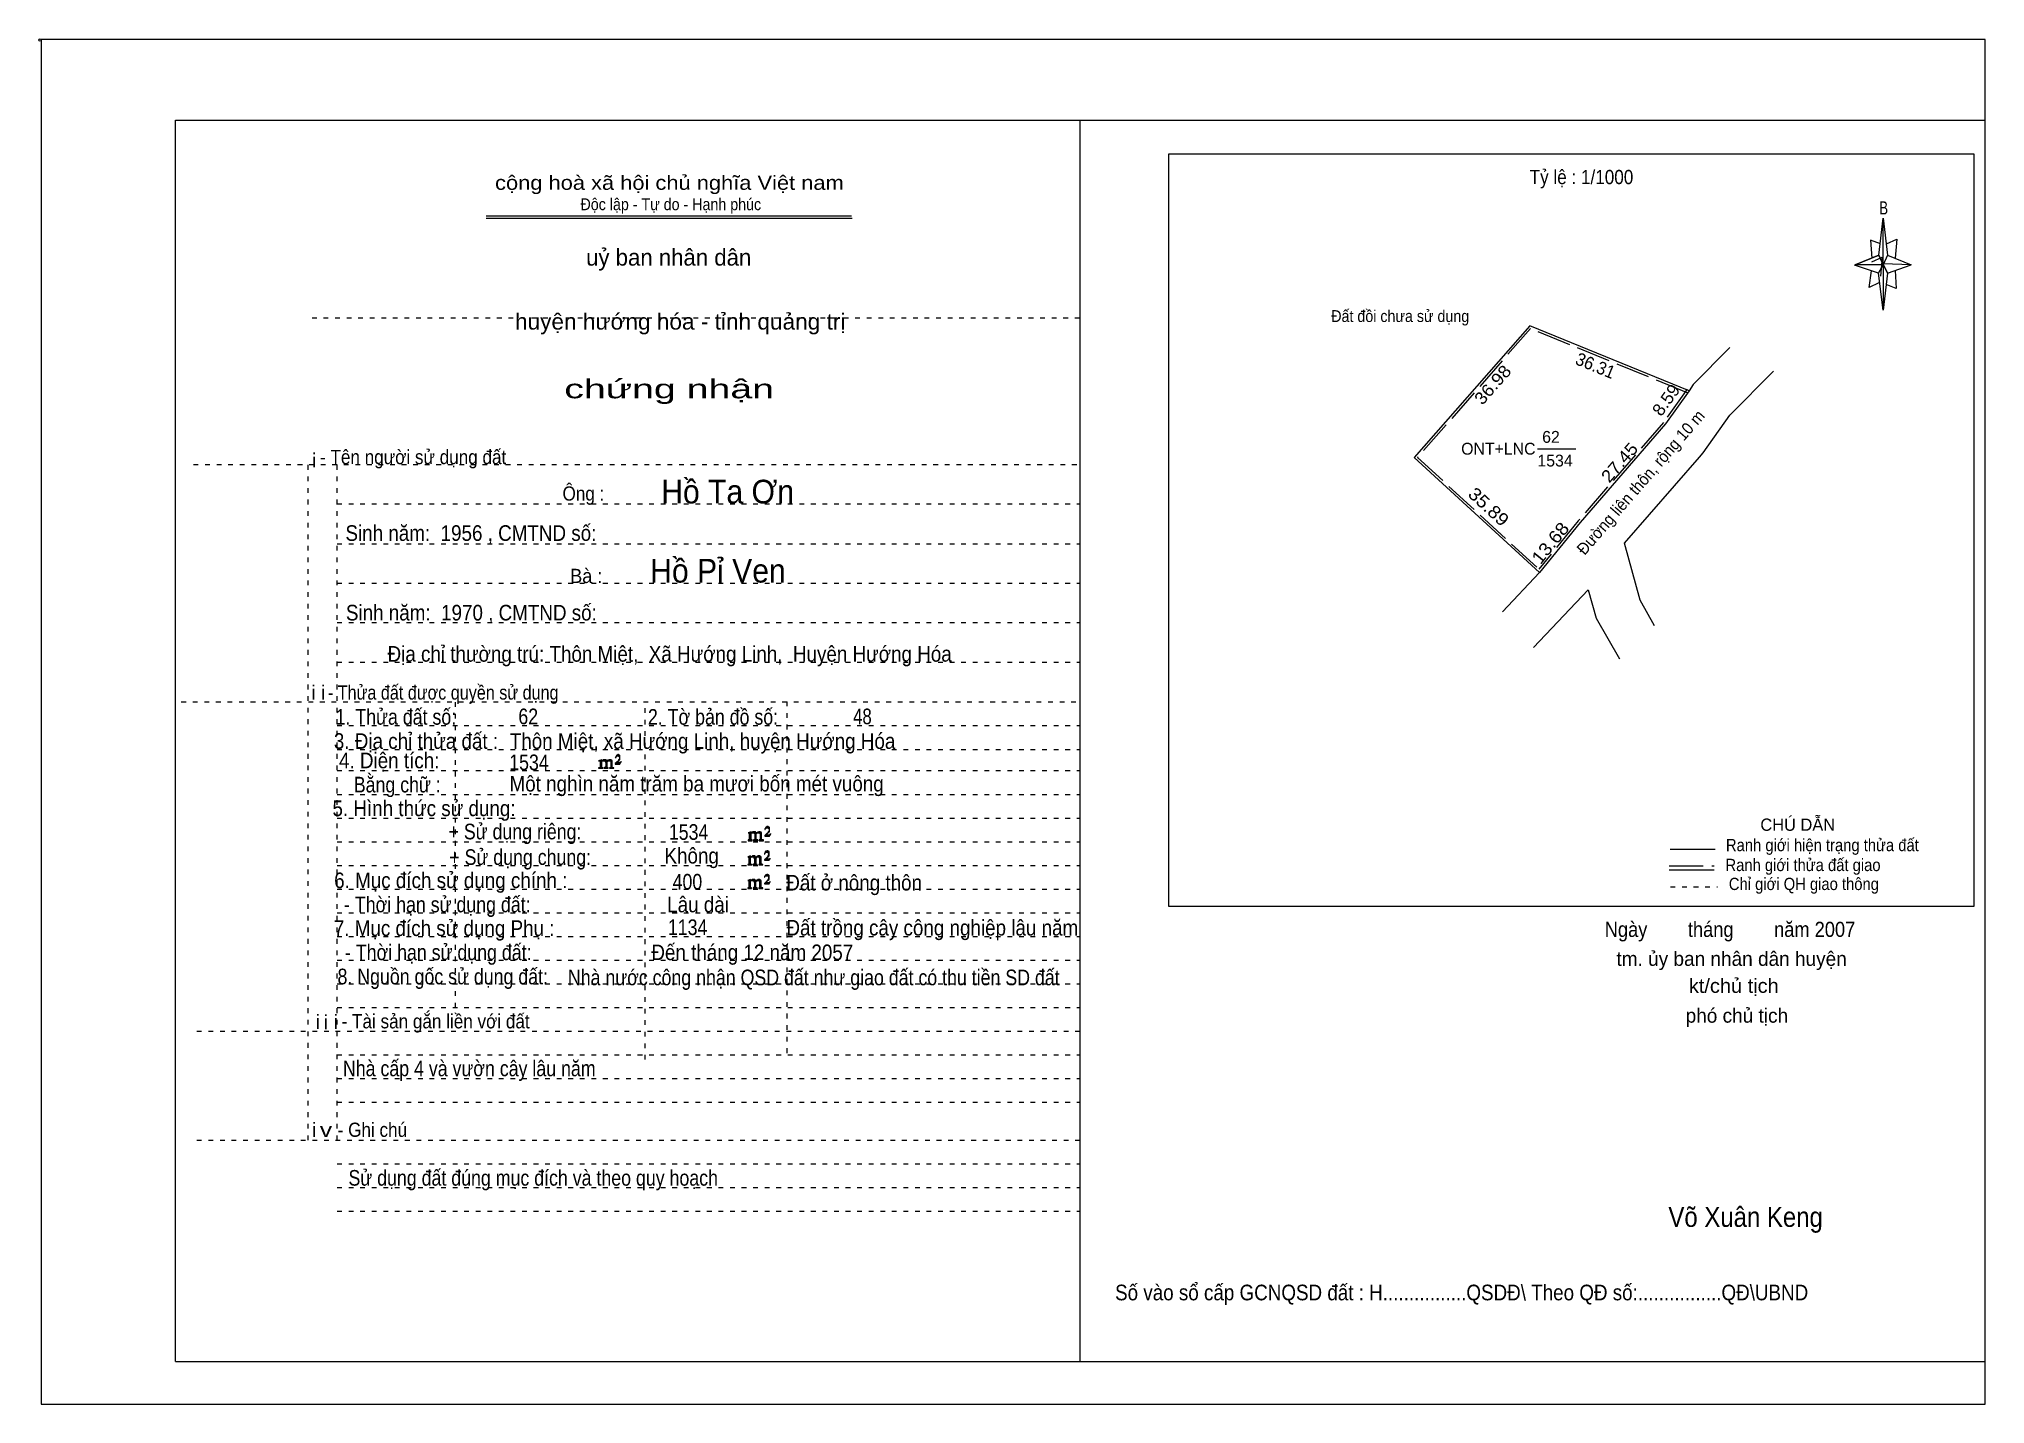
# Model space of a CAD drawing. Header units: centimetres. Extents: x -1.6 to 39.5, y -3.3 to 25.5.
import ezdxf
from ezdxf.enums import TextEntityAlignment as Align

# ---------------------------------------------------------------- set-up
doc = ezdxf.new("R2010")
doc.units = ezdxf.units.CM
doc.header["$LTSCALE"] = 0.12
doc.linetypes.add('DOTTED', pattern=[1.5, 0.3, -1.2])
doc.linetypes.add('LONG_DASHED', pattern=[7.5, 6, -1.5])
for name, color, linetype, lineweight in [('1', 7, 'DOTTED', 13), ('10', 7, 'Continuous', 13), ('13', 7, 'Continuous', 13), ('4', 7, 'Continuous', 13), ('5', 7, 'Continuous', 13), ('50', 7, 'Continuous', 13)]:
    doc.layers.add(name, color=color, linetype=linetype, lineweight=lineweight)
doc.layers.add('30', color=7, linetype='Continuous')

msp = doc.modelspace()

# ---------------------------------------------------------------- hatches: boundary and pattern name
at = {"layer": '50'}
for points in [[(10.27, 10.13), (10.27, 10.12), (10.27, 10.11), (10.25, 10.11), (10.24, 10.11), (10.24, 10.1), (10.33, 10.1), (10.33, 10.11), (10.32, 10.11), (10.31, 10.11), (10.31, 10.12), (10.31, 10.13), (10.31, 10.24), (10.31, 10.25), (10.32, 10.26), (10.34, 10.26), (10.35, 10.26), (10.36, 10.26), (10.37, 10.25), (10.39, 10.22), (10.39, 10.13), (10.37, 10.12), (10.37, 10.11), (10.36, 10.11), (10.35, 10.11), (10.35, 10.1), (10.44, 10.1), (10.44, 10.11), (10.43, 10.11), (10.42, 10.11), (10.42, 10.12), (10.42, 10.13), (10.42, 10.24), (10.44, 10.26), (10.45, 10.26), (10.46, 10.26), (10.49, 10.26), (10.49, 10.25), (10.5, 10.24), (10.5, 10.22), (10.5, 10.13), (10.5, 10.12), (10.49, 10.11), (10.49, 10.11), (10.47, 10.11), (10.47, 10.1), (10.56, 10.1), (10.56, 10.11), (10.55, 10.11), (10.54, 10.11), (10.53, 10.12), (10.53, 10.13), (10.53, 10.2), (10.53, 10.25), (10.53, 10.26), (10.52, 10.27), (10.5, 10.28), (10.47, 10.28), (10.46, 10.28), (10.44, 10.27), (10.41, 10.25), (10.41, 10.26), (10.4, 10.28), (10.39, 10.28), (10.37, 10.28), (10.35, 10.28), (10.34, 10.28), (10.32, 10.26), (10.31, 10.26), (10.31, 10.25), (10.31, 10.25), (10.31, 10.26), (10.31, 10.28), (10.24, 10.26), (10.24, 10.26), (10.25, 10.26), (10.27, 10.25), (10.27, 10.24), (10.27, 10.23)], [(10.69, 10.19), (10.72, 10.24), (10.72, 10.24), (10.71, 10.22), (10.69, 10.22), (10.68, 10.22), (10.63, 10.22), (10.66, 10.26), (10.67, 10.27), (10.69, 10.28), (10.69, 10.3), (10.69, 10.32), (10.69, 10.34), (10.69, 10.35), (10.69, 10.37), (10.68, 10.38), (10.67, 10.38), (10.66, 10.39), (10.65, 10.39), (10.63, 10.38), (10.63, 10.38), (10.62, 10.37), (10.61, 10.35), (10.59, 10.33), (10.61, 10.33), (10.61, 10.35), (10.62, 10.35), (10.63, 10.36), (10.65, 10.36), (10.66, 10.36), (10.67, 10.35), (10.68, 10.35), (10.68, 10.32), (10.68, 10.3), (10.66, 10.28), (10.66, 10.26), (10.65, 10.25), (10.59, 10.2), (10.59, 10.19)], [(13.42, 8.61), (13.42, 8.6), (13.42, 8.59), (13.41, 8.59), (13.4, 8.59), (13.4, 8.57), (13.48, 8.57), (13.48, 8.59), (13.47, 8.59), (13.46, 8.59), (13.46, 8.6), (13.46, 8.61), (13.46, 8.72), (13.46, 8.73), (13.47, 8.74), (13.5, 8.74), (13.51, 8.74), (13.52, 8.74), (13.53, 8.73), (13.54, 8.69), (13.54, 8.61), (13.53, 8.6), (13.53, 8.59), (13.52, 8.59), (13.51, 8.59), (13.51, 8.57), (13.6, 8.57), (13.6, 8.59), (13.58, 8.59), (13.57, 8.59), (13.57, 8.6), (13.57, 8.61), (13.57, 8.72), (13.6, 8.74), (13.61, 8.74), (13.62, 8.74), (13.64, 8.74), (13.64, 8.73), (13.65, 8.72), (13.65, 8.69), (13.65, 8.61), (13.65, 8.6), (13.64, 8.59), (13.64, 8.59), (13.63, 8.59), (13.63, 8.57), (13.72, 8.57), (13.72, 8.59), (13.7, 8.59), (13.69, 8.59), (13.68, 8.6), (13.68, 8.61), (13.68, 8.68), (13.68, 8.73), (13.68, 8.74), (13.67, 8.75), (13.65, 8.76), (13.63, 8.76), (13.62, 8.76), (13.6, 8.75), (13.56, 8.73), (13.56, 8.74), (13.55, 8.76), (13.54, 8.76), (13.53, 8.76), (13.51, 8.76), (13.5, 8.76), (13.47, 8.74), (13.46, 8.74), (13.46, 8.73), (13.46, 8.73), (13.46, 8.74), (13.46, 8.76), (13.4, 8.74), (13.4, 8.74), (13.41, 8.74), (13.42, 8.73), (13.42, 8.72), (13.42, 8.71)], [(13.85, 8.67), (13.87, 8.72), (13.87, 8.72), (13.86, 8.69), (13.85, 8.69), (13.84, 8.69), (13.78, 8.69), (13.82, 8.74), (13.83, 8.75), (13.85, 8.76), (13.85, 8.78), (13.85, 8.79), (13.85, 8.82), (13.85, 8.83), (13.85, 8.85), (13.84, 8.86), (13.83, 8.86), (13.82, 8.87), (13.8, 8.87), (13.78, 8.86), (13.78, 8.86), (13.77, 8.85), (13.76, 8.83), (13.75, 8.81), (13.76, 8.81), (13.76, 8.83), (13.77, 8.83), (13.78, 8.84), (13.8, 8.84), (13.82, 8.84), (13.83, 8.83), (13.84, 8.83), (13.84, 8.79), (13.84, 8.78), (13.82, 8.76), (13.82, 8.74), (13.8, 8.73), (13.75, 8.68), (13.75, 8.67)], [(13.41, 8.09), (13.41, 8.08), (13.41, 8.07), (13.4, 8.07), (13.39, 8.07), (13.39, 8.06), (13.48, 8.06), (13.48, 8.07), (13.47, 8.07), (13.45, 8.07), (13.45, 8.08), (13.45, 8.09), (13.45, 8.2), (13.45, 8.21), (13.47, 8.23), (13.49, 8.23), (13.5, 8.23), (13.51, 8.23), (13.52, 8.21), (13.53, 8.18), (13.53, 8.09), (13.52, 8.08), (13.52, 8.07), (13.51, 8.07), (13.5, 8.07), (13.5, 8.06), (13.59, 8.06), (13.59, 8.07), (13.58, 8.07), (13.57, 8.07), (13.57, 8.08), (13.57, 8.09), (13.57, 8.2), (13.59, 8.23), (13.6, 8.23), (13.61, 8.23), (13.63, 8.23), (13.63, 8.21), (13.64, 8.2), (13.64, 8.18), (13.64, 8.09), (13.64, 8.08), (13.63, 8.07), (13.63, 8.07), (13.62, 8.07), (13.62, 8.06), (13.71, 8.06), (13.71, 8.07), (13.7, 8.07), (13.69, 8.07), (13.67, 8.08), (13.67, 8.09), (13.67, 8.17), (13.67, 8.21), (13.67, 8.23), (13.66, 8.24), (13.64, 8.25), (13.62, 8.25), (13.61, 8.25), (13.59, 8.24), (13.55, 8.21), (13.55, 8.23), (13.54, 8.25), (13.53, 8.25), (13.52, 8.25), (13.5, 8.25), (13.49, 8.25), (13.47, 8.23), (13.45, 8.23), (13.45, 8.21), (13.45, 8.21), (13.45, 8.23), (13.45, 8.25), (13.39, 8.23), (13.39, 8.23), (13.4, 8.23), (13.41, 8.21), (13.41, 8.2), (13.41, 8.19)], [(13.84, 8.16), (13.86, 8.2), (13.86, 8.2), (13.85, 8.18), (13.84, 8.18), (13.83, 8.18), (13.77, 8.18), (13.81, 8.23), (13.82, 8.24), (13.84, 8.25), (13.84, 8.27), (13.84, 8.28), (13.84, 8.3), (13.84, 8.31), (13.84, 8.34), (13.83, 8.35), (13.82, 8.35), (13.81, 8.36), (13.8, 8.36), (13.77, 8.35), (13.77, 8.35), (13.76, 8.34), (13.75, 8.31), (13.74, 8.29), (13.75, 8.29), (13.75, 8.31), (13.76, 8.31), (13.77, 8.33), (13.8, 8.33), (13.81, 8.33), (13.82, 8.31), (13.83, 8.31), (13.83, 8.28), (13.83, 8.27), (13.81, 8.25), (13.81, 8.23), (13.8, 8.21), (13.74, 8.17), (13.74, 8.16)], [(13.84, 7.66), (13.86, 7.71), (13.86, 7.71), (13.85, 7.68), (13.84, 7.68), (13.83, 7.68), (13.77, 7.68), (13.81, 7.73), (13.82, 7.74), (13.84, 7.75), (13.84, 7.77), (13.84, 7.78), (13.84, 7.81), (13.84, 7.82), (13.84, 7.84), (13.83, 7.85), (13.82, 7.85), (13.81, 7.86), (13.79, 7.86), (13.77, 7.85), (13.77, 7.85), (13.76, 7.84), (13.75, 7.82), (13.74, 7.8), (13.75, 7.8), (13.75, 7.82), (13.76, 7.82), (13.77, 7.83), (13.79, 7.83), (13.81, 7.83), (13.82, 7.82), (13.83, 7.82), (13.83, 7.78), (13.83, 7.77), (13.81, 7.75), (13.81, 7.73), (13.79, 7.72), (13.74, 7.67), (13.74, 7.66)], [(13.41, 7.6), (13.41, 7.59), (13.41, 7.58), (13.4, 7.58), (13.39, 7.58), (13.39, 7.56), (13.47, 7.56), (13.47, 7.58), (13.46, 7.58), (13.45, 7.58), (13.45, 7.59), (13.45, 7.6), (13.45, 7.71), (13.45, 7.72), (13.46, 7.73), (13.49, 7.73), (13.5, 7.73), (13.51, 7.73), (13.52, 7.72), (13.53, 7.68), (13.53, 7.6), (13.52, 7.59), (13.52, 7.58), (13.51, 7.58), (13.5, 7.58), (13.5, 7.56), (13.59, 7.56), (13.59, 7.58), (13.57, 7.58), (13.56, 7.58), (13.56, 7.59), (13.56, 7.6), (13.56, 7.71), (13.59, 7.73), (13.6, 7.73), (13.61, 7.73), (13.63, 7.73), (13.63, 7.72), (13.64, 7.71), (13.64, 7.68), (13.64, 7.6), (13.64, 7.59), (13.63, 7.58), (13.63, 7.58), (13.62, 7.58), (13.62, 7.56), (13.71, 7.56), (13.71, 7.58), (13.69, 7.58), (13.68, 7.58), (13.67, 7.59), (13.67, 7.6), (13.67, 7.67), (13.67, 7.72), (13.67, 7.73), (13.66, 7.74), (13.64, 7.75), (13.62, 7.75), (13.61, 7.75), (13.59, 7.74), (13.55, 7.72), (13.55, 7.73), (13.54, 7.75), (13.53, 7.75), (13.52, 7.75), (13.5, 7.75), (13.49, 7.75), (13.46, 7.73), (13.45, 7.73), (13.45, 7.72), (13.45, 7.72), (13.45, 7.73), (13.45, 7.75), (13.39, 7.73), (13.39, 7.73), (13.4, 7.73), (13.41, 7.72), (13.41, 7.71), (13.41, 7.7)]]:
    msp.add_hatch(color=256, dxfattribs=at).paths.add_polyline_path(points)

# ---------------------------------------------------------------- linework, layer by layer
at = {"layer": '1', "linetype": 'Continuous'}
for p, q in [((1.31, -2.42), (1.31, 23.78)), ((1.31, 23.78), (39.51, 23.78)), ((20.41, -2.42), (20.41, 23.78)), ((39.51, -2.42), (39.51, 23.78)), ((7.87, 21.76), (15.58, 21.76)), ((7.87, 21.71), (15.59, 21.71)), ((37.26, 20.55), (36.75, 20.72)), ((1.31, -2.42), (39.51, -2.42))]:
    msp.add_line(p, q, dxfattribs=at)
at = {"layer": '1'}
for p, q in [((4.19, 19.61), (20.41, 19.61)), ((1.69, 16.51), (20.41, 16.51)), ((4.11, 2.25), (4.11, 16.51)), ((4.72, 2.25), (4.72, 16.51)), ((4.72, 15.68), (20.41, 15.68)), ((4.72, 14.84), (20.41, 14.84)), ((4.72, 14.01), (20.41, 14.01)), ((4.72, 13.18), (20.41, 13.18)), ((4.72, 12.34), (20.41, 12.34)), ((1.43, 11.5), (20.41, 11.5)), ((7.22, 5.05), (7.22, 11.5)), ((11.22, 3.95), (11.22, 11.5)), ((14.22, 4.09), (14.22, 11.5)), ((4.72, 11), (20.41, 11)), ((4.72, 10.5), (20.41, 10.5)), ((4.72, 10.05), (20.41, 10.05)), ((4.72, 9.55), (20.41, 9.55)), ((4.72, 9.05), (20.41, 9.05)), ((4.72, 8.55), (20.41, 8.55)), ((4.72, 8.05), (20.41, 8.05)), ((4.72, 7.55), (20.41, 7.55)), ((4.72, 7.05), (20.41, 7.05)), ((4.72, 6.55), (20.41, 6.55)), ((4.72, 6.05), (20.41, 6.05)), ((4.72, 5.55), (20.41, 5.55)), ((4.72, 5.05), (20.41, 5.05)), ((1.76, 4.55), (20.41, 4.55)), ((4.72, 4.05), (20.41, 4.05)), ((4.72, 3.55), (20.41, 3.55)), ((4.72, 3.05), (20.41, 3.05)), ((1.76, 2.25), (20.41, 2.25)), ((4.72, 1.75), (20.41, 1.75)), ((4.72, 1.25), (20.41, 1.25)), ((4.72, 0.75), (20.41, 0.75))]:
    msp.add_line(p, q, dxfattribs=at)
at = {"layer": '1', "linetype": 'Continuous'}
msp.add_lwpolyline([(-1.53, -3.32), (39.51, -3.32), (39.51, 25.48), (-1.53, 25.48)], close=True, dxfattribs=at)
msp.add_lwpolyline([(37.27, 20.35), (37.06, 20.25), (37.11, 20.6)], dxfattribs=at)
at = {"layer": '10'}
msp.add_line((30.1, 14.23), (29.32, 13.4), dxfattribs=at)
for points in [[(33.26, 18.07), (29.9, 19.44), (27.46, 16.66), (30.1, 14.23)], [(34.12, 18.98), (33.35, 18.2), (33.26, 18.07)], [(33.48, 16.67), (33.56, 16.76), (34.12, 17.55), (35.04, 18.48)], [(33.26, 18.07), (32.76, 17.37), (30.96, 15.29), (30.1, 14.23)], [(32.53, 13.11), (32.23, 13.65), (31.9, 14.85), (33.48, 16.67)], [(29.98, 12.65), (31.13, 13.87), (31.3, 13.27), (31.79, 12.41)]]:
    msp.add_lwpolyline(points, dxfattribs=at)
at = {"layer": '10', "linetype": 'LONG_DASHED'}
for points in [[(33.24, 18.02), (29.91, 19.38), (27.53, 16.66), (30.09, 14.3)], [(33.22, 18.1), (32.72, 17.4), (30.92, 15.32), (30.09, 14.3)]]:
    msp.add_lwpolyline(points, dxfattribs=at)
at = {"layer": '13'}
msp.add_line((30.06, 16.84), (30.87, 16.84), dxfattribs=at)
at = {"layer": '4'}
for p, q in [((32.86, 8.39), (33.81, 8.39)), ((32.84, 7.96), (33.79, 7.96))]:
    msp.add_line(p, q, dxfattribs=at)
at = {"layer": '4', "linetype": 'LONG_DASHED'}
msp.add_line((32.84, 8.04), (33.79, 8.04), dxfattribs=at)
at = {"layer": '4', "linetype": 'DOTTED'}
msp.add_line((32.87, 7.6), (33.86, 7.6), dxfattribs=at)
at = {"layer": '4'}
msp.add_lwpolyline([(22.28, 23.07), (39.27, 23.07), (39.27, 7.18), (22.28, 7.18)], close=True, dxfattribs=at)
msp.add_circle((-1.55, 25.47), 0.025, dxfattribs=at)
at = {"layer": '5'}
for p, q in [((37.27, 20.93), (37.36, 21.71)), ((37.45, 20.55), (37.36, 19.77)), ((37.45, 20.93), (37.95, 20.73)), ((37.61, 20.61), (37.63, 20.23)), ((37.63, 20.23), (37.42, 20.31))]:
    msp.add_line(p, q, dxfattribs=at)
for points in [[(37.36, 21.71), (37.45, 20.93), (37.36, 20.73)], [(37.36, 20.73), (36.77, 20.73), (37.27, 20.93), (37.45, 20.55), (37.95, 20.73), (37.36, 20.75)], [(37.36, 20.73), (37.36, 19.77), (37.26, 20.55)]]:
    msp.add_lwpolyline(points, close=True, dxfattribs=at)
for points in [[(37.3, 21.17), (37.09, 21.25), (37.12, 20.87)], [(37.43, 21.17), (37.65, 21.27), (37.61, 20.87)], [(37.36, 20.73), (37.27, 20.93), (36.77, 20.73)], [(37.12, 20.79), (37.34, 20.89), (37.3, 20.49)], [(37.36, 20.73), (37.45, 20.55), (37.95, 20.73)]]:
    msp.add_lwpolyline(points, dxfattribs=at)
at = {"layer": '50'}
for points in [[(10.27, 10.13), (10.27, 10.12), (10.27, 10.11), (10.25, 10.11), (10.24, 10.11), (10.24, 10.1), (10.33, 10.1), (10.33, 10.11), (10.32, 10.11), (10.31, 10.11), (10.31, 10.12), (10.31, 10.13), (10.31, 10.24), (10.31, 10.25), (10.32, 10.26), (10.34, 10.26), (10.35, 10.26), (10.36, 10.26), (10.37, 10.25), (10.39, 10.22), (10.39, 10.13), (10.37, 10.12), (10.37, 10.11), (10.36, 10.11), (10.35, 10.11), (10.35, 10.1), (10.44, 10.1), (10.44, 10.11), (10.43, 10.11), (10.42, 10.11), (10.42, 10.12), (10.42, 10.13), (10.42, 10.24), (10.44, 10.26), (10.45, 10.26), (10.46, 10.26), (10.49, 10.26), (10.49, 10.25), (10.5, 10.24), (10.5, 10.22), (10.5, 10.13), (10.5, 10.12), (10.49, 10.11), (10.49, 10.11), (10.47, 10.11), (10.47, 10.1), (10.56, 10.1), (10.56, 10.11), (10.55, 10.11), (10.54, 10.11), (10.53, 10.12), (10.53, 10.13), (10.53, 10.2), (10.53, 10.25), (10.53, 10.26), (10.52, 10.27), (10.5, 10.28), (10.47, 10.28), (10.46, 10.28), (10.44, 10.27), (10.41, 10.25), (10.41, 10.26), (10.4, 10.28), (10.39, 10.28), (10.37, 10.28), (10.35, 10.28), (10.34, 10.28), (10.32, 10.26), (10.31, 10.26), (10.31, 10.25), (10.31, 10.25), (10.31, 10.26), (10.31, 10.28), (10.24, 10.26), (10.24, 10.26), (10.25, 10.26), (10.27, 10.25), (10.27, 10.24), (10.27, 10.23)], [(10.69, 10.19), (10.72, 10.24), (10.72, 10.24), (10.71, 10.22), (10.69, 10.22), (10.68, 10.22), (10.63, 10.22), (10.66, 10.26), (10.67, 10.27), (10.69, 10.28), (10.69, 10.3), (10.69, 10.32), (10.69, 10.34), (10.69, 10.35), (10.69, 10.37), (10.68, 10.38), (10.67, 10.38), (10.66, 10.39), (10.65, 10.39), (10.63, 10.38), (10.63, 10.38), (10.62, 10.37), (10.61, 10.35), (10.59, 10.33), (10.61, 10.33), (10.61, 10.35), (10.62, 10.35), (10.63, 10.36), (10.65, 10.36), (10.66, 10.36), (10.67, 10.35), (10.68, 10.35), (10.68, 10.32), (10.68, 10.3), (10.66, 10.28), (10.66, 10.26), (10.65, 10.25), (10.59, 10.2), (10.59, 10.19)], [(13.42, 8.61), (13.42, 8.6), (13.42, 8.59), (13.41, 8.59), (13.4, 8.59), (13.4, 8.57), (13.48, 8.57), (13.48, 8.59), (13.47, 8.59), (13.46, 8.59), (13.46, 8.6), (13.46, 8.61), (13.46, 8.72), (13.46, 8.73), (13.47, 8.74), (13.5, 8.74), (13.51, 8.74), (13.52, 8.74), (13.53, 8.73), (13.54, 8.69), (13.54, 8.61), (13.53, 8.6), (13.53, 8.59), (13.52, 8.59), (13.51, 8.59), (13.51, 8.57), (13.6, 8.57), (13.6, 8.59), (13.58, 8.59), (13.57, 8.59), (13.57, 8.6), (13.57, 8.61), (13.57, 8.72), (13.6, 8.74), (13.61, 8.74), (13.62, 8.74), (13.64, 8.74), (13.64, 8.73), (13.65, 8.72), (13.65, 8.69), (13.65, 8.61), (13.65, 8.6), (13.64, 8.59), (13.64, 8.59), (13.63, 8.59), (13.63, 8.57), (13.72, 8.57), (13.72, 8.59), (13.7, 8.59), (13.69, 8.59), (13.68, 8.6), (13.68, 8.61), (13.68, 8.68), (13.68, 8.73), (13.68, 8.74), (13.67, 8.75), (13.65, 8.76), (13.63, 8.76), (13.62, 8.76), (13.6, 8.75), (13.56, 8.73), (13.56, 8.74), (13.55, 8.76), (13.54, 8.76), (13.53, 8.76), (13.51, 8.76), (13.5, 8.76), (13.47, 8.74), (13.46, 8.74), (13.46, 8.73), (13.46, 8.73), (13.46, 8.74), (13.46, 8.76), (13.4, 8.74), (13.4, 8.74), (13.41, 8.74), (13.42, 8.73), (13.42, 8.72), (13.42, 8.71)], [(13.85, 8.67), (13.87, 8.72), (13.87, 8.72), (13.86, 8.69), (13.85, 8.69), (13.84, 8.69), (13.78, 8.69), (13.82, 8.74), (13.83, 8.75), (13.85, 8.76), (13.85, 8.78), (13.85, 8.79), (13.85, 8.82), (13.85, 8.83), (13.85, 8.85), (13.84, 8.86), (13.83, 8.86), (13.82, 8.87), (13.8, 8.87), (13.78, 8.86), (13.78, 8.86), (13.77, 8.85), (13.76, 8.83), (13.75, 8.81), (13.76, 8.81), (13.76, 8.83), (13.77, 8.83), (13.78, 8.84), (13.8, 8.84), (13.82, 8.84), (13.83, 8.83), (13.84, 8.83), (13.84, 8.79), (13.84, 8.78), (13.82, 8.76), (13.82, 8.74), (13.8, 8.73), (13.75, 8.68), (13.75, 8.67)], [(13.41, 8.09), (13.41, 8.08), (13.41, 8.07), (13.4, 8.07), (13.39, 8.07), (13.39, 8.06), (13.48, 8.06), (13.48, 8.07), (13.47, 8.07), (13.45, 8.07), (13.45, 8.08), (13.45, 8.09), (13.45, 8.2), (13.45, 8.21), (13.47, 8.23), (13.49, 8.23), (13.5, 8.23), (13.51, 8.23), (13.52, 8.21), (13.53, 8.18), (13.53, 8.09), (13.52, 8.08), (13.52, 8.07), (13.51, 8.07), (13.5, 8.07), (13.5, 8.06), (13.59, 8.06), (13.59, 8.07), (13.58, 8.07), (13.57, 8.07), (13.57, 8.08), (13.57, 8.09), (13.57, 8.2), (13.59, 8.23), (13.6, 8.23), (13.61, 8.23), (13.63, 8.23), (13.63, 8.21), (13.64, 8.2), (13.64, 8.18), (13.64, 8.09), (13.64, 8.08), (13.63, 8.07), (13.63, 8.07), (13.62, 8.07), (13.62, 8.06), (13.71, 8.06), (13.71, 8.07), (13.7, 8.07), (13.69, 8.07), (13.67, 8.08), (13.67, 8.09), (13.67, 8.17), (13.67, 8.21), (13.67, 8.23), (13.66, 8.24), (13.64, 8.25), (13.62, 8.25), (13.61, 8.25), (13.59, 8.24), (13.55, 8.21), (13.55, 8.23), (13.54, 8.25), (13.53, 8.25), (13.52, 8.25), (13.5, 8.25), (13.49, 8.25), (13.47, 8.23), (13.45, 8.23), (13.45, 8.21), (13.45, 8.21), (13.45, 8.23), (13.45, 8.25), (13.39, 8.23), (13.39, 8.23), (13.4, 8.23), (13.41, 8.21), (13.41, 8.2), (13.41, 8.19)], [(13.84, 8.16), (13.86, 8.2), (13.86, 8.2), (13.85, 8.18), (13.84, 8.18), (13.83, 8.18), (13.77, 8.18), (13.81, 8.23), (13.82, 8.24), (13.84, 8.25), (13.84, 8.27), (13.84, 8.28), (13.84, 8.3), (13.84, 8.31), (13.84, 8.34), (13.83, 8.35), (13.82, 8.35), (13.81, 8.36), (13.8, 8.36), (13.77, 8.35), (13.77, 8.35), (13.76, 8.34), (13.75, 8.31), (13.74, 8.29), (13.75, 8.29), (13.75, 8.31), (13.76, 8.31), (13.77, 8.33), (13.8, 8.33), (13.81, 8.33), (13.82, 8.31), (13.83, 8.31), (13.83, 8.28), (13.83, 8.27), (13.81, 8.25), (13.81, 8.23), (13.8, 8.21), (13.74, 8.17), (13.74, 8.16)], [(13.84, 7.66), (13.86, 7.71), (13.86, 7.71), (13.85, 7.68), (13.84, 7.68), (13.83, 7.68), (13.77, 7.68), (13.81, 7.73), (13.82, 7.74), (13.84, 7.75), (13.84, 7.77), (13.84, 7.78), (13.84, 7.81), (13.84, 7.82), (13.84, 7.84), (13.83, 7.85), (13.82, 7.85), (13.81, 7.86), (13.79, 7.86), (13.77, 7.85), (13.77, 7.85), (13.76, 7.84), (13.75, 7.82), (13.74, 7.8), (13.75, 7.8), (13.75, 7.82), (13.76, 7.82), (13.77, 7.83), (13.79, 7.83), (13.81, 7.83), (13.82, 7.82), (13.83, 7.82), (13.83, 7.78), (13.83, 7.77), (13.81, 7.75), (13.81, 7.73), (13.79, 7.72), (13.74, 7.67), (13.74, 7.66)], [(13.41, 7.6), (13.41, 7.59), (13.41, 7.58), (13.4, 7.58), (13.39, 7.58), (13.39, 7.56), (13.47, 7.56), (13.47, 7.58), (13.46, 7.58), (13.45, 7.58), (13.45, 7.59), (13.45, 7.6), (13.45, 7.71), (13.45, 7.72), (13.46, 7.73), (13.49, 7.73), (13.5, 7.73), (13.51, 7.73), (13.52, 7.72), (13.53, 7.68), (13.53, 7.6), (13.52, 7.59), (13.52, 7.58), (13.51, 7.58), (13.5, 7.58), (13.5, 7.56), (13.59, 7.56), (13.59, 7.58), (13.57, 7.58), (13.56, 7.58), (13.56, 7.59), (13.56, 7.6), (13.56, 7.71), (13.59, 7.73), (13.6, 7.73), (13.61, 7.73), (13.63, 7.73), (13.63, 7.72), (13.64, 7.71), (13.64, 7.68), (13.64, 7.6), (13.64, 7.59), (13.63, 7.58), (13.63, 7.58), (13.62, 7.58), (13.62, 7.56), (13.71, 7.56), (13.71, 7.58), (13.69, 7.58), (13.68, 7.58), (13.67, 7.59), (13.67, 7.6), (13.67, 7.67), (13.67, 7.72), (13.67, 7.73), (13.66, 7.74), (13.64, 7.75), (13.62, 7.75), (13.61, 7.75), (13.59, 7.74), (13.55, 7.72), (13.55, 7.73), (13.54, 7.75), (13.53, 7.75), (13.52, 7.75), (13.5, 7.75), (13.49, 7.75), (13.46, 7.73), (13.45, 7.73), (13.45, 7.72), (13.45, 7.72), (13.45, 7.73), (13.45, 7.75), (13.39, 7.73), (13.39, 7.73), (13.4, 7.73), (13.41, 7.72), (13.41, 7.71), (13.41, 7.7)]]:
    msp.add_lwpolyline(points, close=True, dxfattribs=at)

# ---------------------------------------------------------------- texts
at = {"layer": '1'}
for s, height, width, p in [('cộng hoà xã hội chủ nghĩa Việt nam', 0.3, 1.15, (11.735, 22.31)), ('Độc lập - Tự do - Hạnh phúc', 0.25, 0.9, (11.765, 21.88)), ('chứng nhận', 0.4, 1.55, (11.73, 17.91)), ('- Tên người sử dụng đất', 0.3, 0.9, (6.325, 16.52)), ('- Thửa đất được quyền sử dụng', 0.3, 0.85, (6.96, 11.55)), ('- Tài sản gắn liền với đất ', 0.3, 0.9, (6.85, 4.61)), ('v', 0.3, 1.3, (4.485, 2.32)), ('- Ghi chú', 0.3, 0.9, (5.465, 2.32))]:
    msp.add_text(s, height=height, dxfattribs=dict(at, width=width)).set_placement(p, align=Align.CENTER)
for s, height, p in [('uỷ ban nhân dân', 0.35, (11.72, 20.71)), ('i', 0.3, (4.235, 16.45)), ('i', 0.3, (4.225, 11.55)), ('i', 0.3, (4.425, 11.55)), ('i', 0.3, (4.315, 4.6)), ('i', 0.3, (4.485, 4.59)), ('i', 0.3, (4.695, 4.6)), ('i', 0.3, (4.235, 2.32))]:
    msp.add_text(s, height=height, dxfattribs=at).set_placement(p, align=Align.CENTER)
at = {"layer": '10'}
for s, height, width, p in [('Tỷ lệ : 1/1000', 0.3, 0.9, (30.99, 22.43)), ('Đất đồi chưa sử dụng ', 0.25, 0.9, (27.205, 19.52)), ('Hồ Ta Ơn', 0.5, 0.95, (12.965, 15.69)), ('Hồ Pỉ Ven', 0.5, 0.95, (12.76, 14.02)), ('Võ Xuân Keng', 0.42, 0.9, (34.455, 0.42))]:
    msp.add_text(s, height=height, dxfattribs=dict(at, width=width)).set_placement(p, align=Align.CENTER)
at = {"layer": '10', "width": 0.95}
msp.add_text('Đường liên thôn, rộng 10 m ', height=0.25, rotation=49.038, dxfattribs=at).set_placement((32.363, 16.088), align=Align.CENTER)
at = {"layer": '10'}
msp.add_text('ONT+LNC', height=0.25, dxfattribs=at).set_placement((30.02, 16.72), align=Align.RIGHT)
for s, p in [('62', (30.16, 16.97)), ('1534', (30.06, 16.47))]:
    msp.add_text(s, height=0.25, dxfattribs=at).set_placement(p)
at = {"layer": '30'}
for s, height, rotation, width, p in [('36.98', 0.26, 48.695, 1.1, (29.214, 18.109)), ('36.31', 0.27, 337.73, 0.95, (31.234, 18.475)), ('8.59', 0.26, 54.424, 1.05, (32.881, 17.799)), ('27.45', 0.26, 49.077, 1.1, (31.891, 16.47)), ('35.89', 0.27, 317.348, 1.1, (28.939, 15.521)), ('13.68', 0.27, 50.876, 1.1, (30.437, 14.77))]:
    msp.add_text(s, height=height, rotation=rotation, dxfattribs=dict(at, width=width)).set_placement(p, align=Align.CENTER)
at = {"layer": '4'}
msp.add_text('CHÚ DẪN', height=0.2591, dxfattribs=at).set_placement((35.555, 8.78), align=Align.CENTER)
at = {"layer": '4', "width": 0.9}
for s, p in [('Ranh giới hiện trạng thửa đất', (36.075, 8.35)), ('Ranh giới thửa đất giao ', (35.71, 7.93)), ('Chỉ giới QH giao thông', (35.685, 7.53))]:
    msp.add_text(s, height=0.2591, dxfattribs=at).set_placement(p, align=Align.CENTER)
at = {"layer": '5', "width": 0.75}
msp.add_text('B', height=0.276, dxfattribs=at).set_placement((37.37, 21.79), align=Align.CENTER)
at = {"layer": '50'}
for s, height, width, p in [('  huyện hướng hóa - tỉnh quảng trị', 0.34, 1.05, (11.83, 19.36)), ('Ông :', 0.3, 0.9, (9.92, 15.75)), ('Sinh năm:  1956 , CMTND số: ', 0.33, 0.9, (7.6, 14.9)), ('Bà :', 0.3, 0.95, (9.98, 14.01)), ('Sinh năm:  1970 , CMTND số: ', 0.33, 0.9, (7.61, 13.22)), ('Địa chỉ thường trú: Thôn Miệt,  Xã Hướng Linh,  Huyện Hướng Hóa', 0.33, 0.9, (11.74, 12.35)), ('1. Thửa đất số:  ', 0.33, 0.85, (6.065, 11.02)), ('62', 0.33, 0.85, (8.755, 11.03)), ('2. Tờ bản đồ số:  ', 0.33, 0.85, (12.76, 11.02)), ('48', 0.33, 0.8, (15.81, 11.03)), ('3. Địa chỉ thửa đất : ', 0.33, 0.9, (6.44, 10.51)), ('Thôn Miệt, xã Hướng Linh, huyện Hướng Hóa', 0.33, 0.9, (12.435, 10.51)), ('4. Diện tích: ', 0.33, 0.9, (5.875, 10.1)), ('1534', 0.33, 0.85, (8.77, 10.06)), ('Bằng chữ :', 0.33, 0.85, (5.99, 9.59)), ('Một nghìn năm trăm ba mươi bốn mét vuông', 0.33, 0.9, (12.31, 9.61)), ('5. Hình thức sử dụng:', 0.33, 0.9, (6.555, 9.09)), ('+ Sử dụng riêng:', 0.33, 0.85, (8.475, 8.6)), ('1534', 0.33, 0.85, (12.14, 8.59)), ('+ Sử dụng chung:', 0.33, 0.85, (8.585, 8.06)), ('Không', 0.33, 0.9, (12.205, 8.09)), ('6. Mục đích sử dụng chính :', 0.33, 0.9, (7.12, 7.57)), ('400', 0.33, 0.85, (12.115, 7.54)), ('Đất ở nông thôn', 0.33, 0.9, (15.635, 7.52)), ('- Thời hạn sử dụng đất:', 0.33, 0.85, (6.835, 7.06)), ('Lâu dài', 0.33, 0.9, (12.34, 7.06)), ('7. Mục đích sử dụng Phụ :', 0.33, 0.9, (6.98, 6.56)), ('1134', 0.33, 0.85, (12.12, 6.58)), ('Đất trồng cây công nghiệp lâu năm', 0.33, 0.9, (17.285, 6.57)), ('Ngày        tháng        năm 2007', 0.32, 0.9, (34.125, 6.54)), ('- Thời hạn sử dụng đất:', 0.33, 0.85, (6.855, 6.05)), ('Đến tháng 12 năm 2057', 0.33, 0.9, (13.485, 6.05)), ('8. Nguồn gốc sử dụng đất:', 0.33, 0.85, (6.95, 5.54)), ('Nhà nước công nhận QSD đất như giao đất có thu tiền SD đất ', 0.33, 0.85, (14.835, 5.52)), ('kt/chủ tịch', 0.3, 1.05, (34.205, 5.36)), ('Nhà cấp 4 và vườn cây lâu năm', 0.33, 0.85, (7.51, 3.6)), ('Sử dụng đất đúng mục đích và theo quy hoạch', 0.33, 0.85, (8.86, 1.29)), ('Số vào sổ cấp GCNQSD đất : H................QSDĐ\\ Theo QĐ số:................QĐ\\UBND', 0.33, 0.9, (28.46, -1.13))]:
    msp.add_text(s, height=height, dxfattribs=dict(at, width=width)).set_placement(p, align=Align.CENTER)
for s, p in [('tm. ủy ban nhân dân huyện ', (34.215, 5.93)), ('phó chủ tịch', (34.27, 4.73))]:
    msp.add_text(s, height=0.3, dxfattribs=at).set_placement(p, align=Align.CENTER)

doc.saveas('drawing.dxf')
